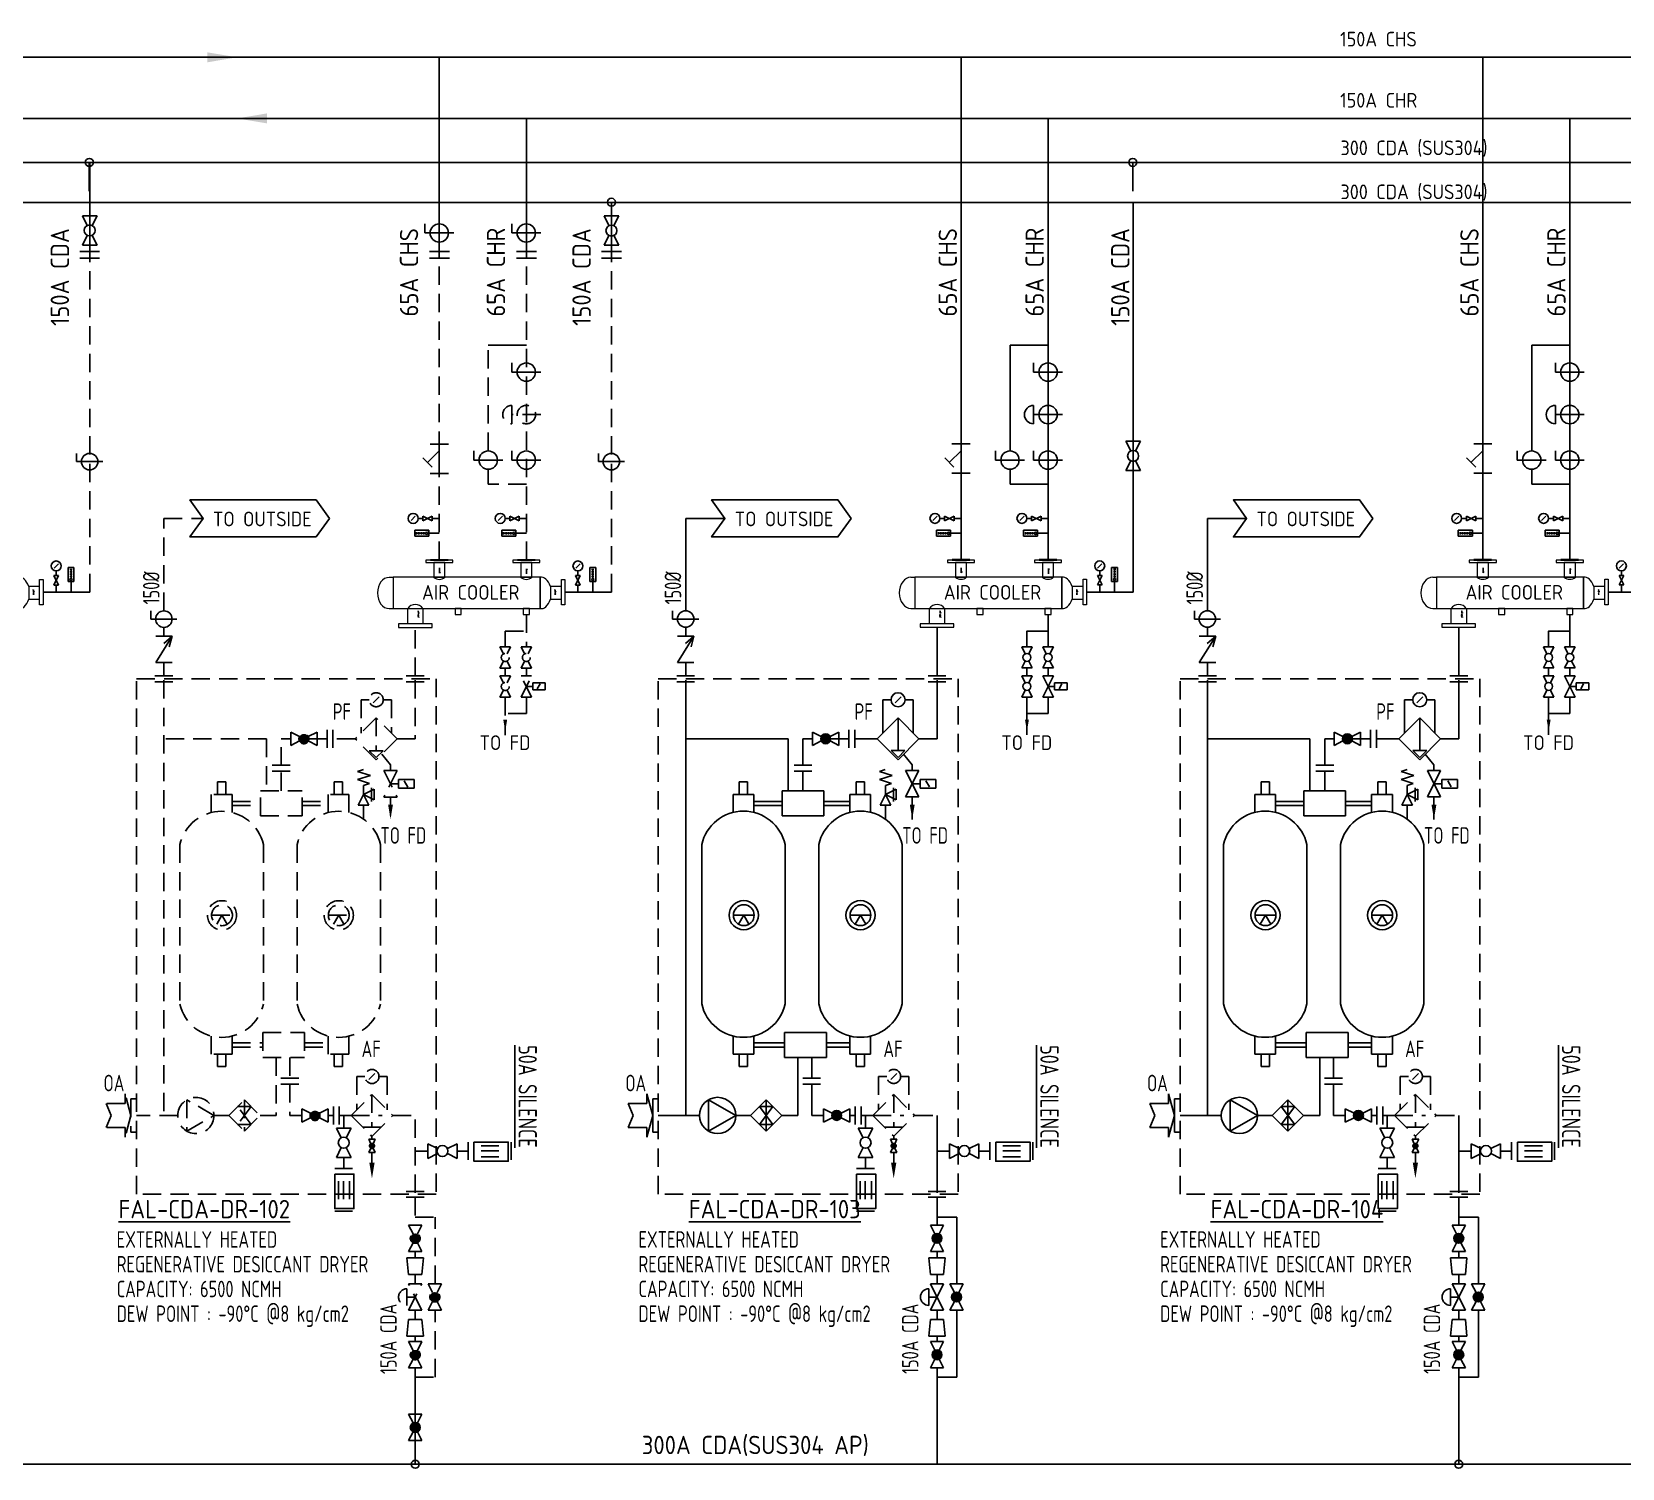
# Model space of a CAD drawing. Header units: millimetres. Extents: x -418 to 883, y -30 to 1351.
# Drawn here: x 84.6 to 301.4, y 830.2 to 1026.1 of the extents above; entities that cross this region are included whole.
import ezdxf
from ezdxf.enums import TextEntityAlignment as Align

# ---------------------------------------------------------------- set-up
doc = ezdxf.new("R2010")
doc.units = ezdxf.units.MM
doc.header["$LTSCALE"] = 10
doc.linetypes.add('HIDDEN', pattern=[0.375, 0.25, -0.125])
for name, color, linetype in [('00-1期設備+2A設備', 9, 'Continuous'), ('DETL-TXT', 4, 'Continuous'), ('M-CWTR-VAVE', 2, 'Continuous'), ('m-eqpm-txt', 4, 'Continuous'), ('U-CDA-EQ', 22, 'Continuous'), ('U-CDA-EQ-P2', 9, 'Continuous'), ('U-CDA-EQ-TXT', 4, 'Continuous'), ('U-CDA-PIPE', 203, 'Continuous'), ('U-CDA-TXT', 3, 'Continuous'), ('U-CDA-TXT-01', 3, 'Continuous'), ('U-CDA-V', 2, 'Continuous'), ('U-CH-TXT', 3, 'Continuous'), ('U-CH-V', 2, 'Continuous'), ('U-CHW-S-PIPE', 152, 'Continuous'), ('U-CW-V', 3, 'Continuous')]:
    doc.layers.add(name, color=color, linetype=linetype)
doc.styles.add('AA-TXT', font='isocp.shx', dxfattribs={"bigfont": 'chineset.shx'})
doc.styles.get("Standard").update_dxf_attribs({"font": 'txt.shx', "bigfont": 'chineset.shx'})

# ---------------------------------------------------------------- blocks, each defined once
blk = doc.blocks.new('A$Cf5804be8')
for p, q in [((1.23, 21.13), (1.41, 21.22)), ((1.93, 21.13), (1.23, 21.13)), ((1.11, 9.26), (1.82, 9.26)), ((1.82, 9.26), (1.64, 9.36))]:
    blk.add_line(p, q)
at = {"lineweight": 13}
for p, q in [((2.4, 2.4), (2.4, 2.92)), ((6.67, 2.4), (6.67, 2.92))]:
    blk.add_line(p, q, dxfattribs=at)
for points in [[(6.15, 25.87), (2.69, 25.87), (2.69, 26.34), (6.15, 26.34)], [(5.4, 25.87), (3.67, 25.87), (3.67, 24.38), (5.4, 24.38)], [(0, 19.89), (0.07, 19.89), (0.07, 22.3), (0, 22.3)], [(0.4, 22.94), (0.07, 22.94), (0.07, 19.25), (0.4, 19.25)], [(0.4, 20.34), (2.4, 20.34), (2.4, 21.85), (0.4, 21.85)], [(2.4, 22.98), (6.67, 22.98), (6.67, 22.98), (2.4, 22.98)], [(2.4, 2.92), (6.67, 2.92), (6.67, 22.98), (2.4, 22.98)], [(7.47, 20.67), (7.47, 21.52), (6.67, 21.52), (6.67, 20.67)], [(0.4, 11.08), (0.07, 11.08), (0.07, 7.38), (0.4, 7.38)], [(7.47, 11.38), (7.47, 12.22), (6.67, 12.22), (6.67, 11.38)], [(0, 8.03), (0.07, 8.03), (0.07, 10.43), (0, 10.43)], [(0.4, 8.47), (2.4, 8.47), (2.4, 9.99), (0.4, 9.99)], [(8.76, 4.92), (6.67, 4.92), (6.67, 6.99), (8.76, 6.99)], [(8.76, 3.65), (9.23, 3.65), (9.23, 8.24), (8.76, 8.24)]]:
    blk.add_lwpolyline(points, close=True, dxfattribs=at)
for centre, radius, start, end in [((1.56, 21.09), 1.13, 317.9999, 42.0001), ((1.56, 9.23), 1.13, 317.9999, 42.0001), ((7.35, 5.95), 1.24, 123.5153, 236.4847)]:
    blk.add_arc(centre, radius, start, end, dxfattribs=at)
for centre, major_axis, ratio, start_param, end_param in [((5.42, 23.17), (3.03, 0.06), 0.49682, 2.175171, 3.230259), ((3.67, 23.18), (-3.01, 0.06), 0.497223, 3.048092, 4.111036), ((4.54, 2.4), (2.13, 0), 0.751995, 3.141593, 6.283185)]:
    blk.add_ellipse(centre, major_axis=major_axis, ratio=ratio, start_param=start_param, end_param=end_param, dxfattribs=at)
at = {"linetype": 'Continuous', "style": 'AA-TXT'}
blk.add_text('AIR COOLER', height=2, rotation=90, dxfattribs=at).set_placement((5.46, 6.88))
at = {"lineweight": 13, "char_height": 0.16, "width": 2.545, "attachment_point": 1}
for s, insert in [('AIR IN', (4.12, 25.1)), ('AIR OUT', (7.02, 6.46))]:
    blk.add_mtext(s, dxfattribs=dict(at, insert=insert))
blk = doc.blocks.new('A$C589C2754')
at = {"layer": 'M-CWTR-VAVE', "color": 2}
for p, q in [((0, 2.5), (4, 0)), ((0, 0), (0, 2.5)), ((4, 0), (4, 2.5)), ((4, 0), (2.36, 0.44)), ((4, 0), (2.89, 1.28))]:
    blk.add_line(p, q, dxfattribs=at)
blk = doc.blocks.new('A$C05D23F1C')
at = {"layer": 'U-CW-V', "color": 2}
for p, q in [((1.25, 0), (1.25, 3.95)), ((1.25, 3.95), (2.5, 3.95))]:
    blk.add_line(p, q, dxfattribs=at)
blk.add_circle((1.25, 1.98), 1.25, dxfattribs=at)
blk = doc.blocks.new('A$C5D640173')
at = {"layer": 'U-CDA-V'}
for p, q in [((0, 0), (0, 2.72)), ((0.88, 0), (0.88, 2.72))]:
    blk.add_line(p, q, dxfattribs=at)
blk = doc.blocks.new('A$C63832B58')
at = {"layer": 'U-CH-V'}
for p, q in [((-0.63, 2.56), (-0.63, -0.46)), ((-0.63, 2.56), (-0.63, -0.46)), ((-0.63, 2.56), (0.63, 2.56)), ((-0.63, 2.56), (0.63, 2.56)), ((-0.25, 2.15), (0.25, 2.15)), ((-0.25, 2.15), (0.25, 2.15)), ((-0.25, 1.65), (0.25, 1.65)), ((-0.25, 1.65), (0.25, 1.65)), ((-0.25, 1.14), (0.25, 1.14)), ((-0.25, 1.14), (0.25, 1.14)), ((-0.25, 0.64), (0.25, 0.64)), ((-0.25, 0.64), (0.25, 0.64)), ((0, 2.29), (0, 0.22)), ((0, 2.29), (0, 0.22)), ((0.63, 2.56), (0.63, -0.46)), ((0.63, 2.56), (0.63, -0.46)), ((-0.63, -0.46), (0.63, -0.46)), ((-0.63, -0.46), (0.63, -0.46)), ((0, -0.46), (0, -2.69)), ((0, -0.46), (0, -2.69))]:
    blk.add_line(p, q, dxfattribs=at)
blk.add_circle((0, 0), 0.223, dxfattribs=at)
blk.add_circle((0, 0), 0.223, dxfattribs=at)
blk = doc.blocks.new('A$C66643FB5')
at = {"layer": 'U-CW-V', "color": 2}
for p, q in [((1.56, 3.5), (0.56, 1.5)), ((1.56, 1.5), (0.56, 3.5)), ((0.56, 3.5), (1.56, 3.5)), ((0.6, 5.11), (1.52, 6.03)), ((1.06, 4.51), (1.06, 3.5)), ((1.56, 1.5), (0.56, 1.5)), ((1.06, 1.5), (1.06, 0))]:
    blk.add_line(p, q, dxfattribs=at)
blk.add_circle((1.06, 5.57), 1.06, dxfattribs=at)
blk = doc.blocks.new('A$Cf42c5496')
at = {"layer": 'U-CDA-EQ'}
h = blk.add_hatch(color=22, dxfattribs=at)
edge = h.paths.add_edge_path()
edge.add_arc((-18.05, -8.19), 0.675, 0, 360)
h = blk.add_hatch(color=22, dxfattribs=at)
edge = h.paths.add_edge_path()
edge.add_arc((-16.55, -59.56), 0.675, 0, 360)
at = {"layer": 'U-CDA-EQ', "linetype": 'HIDDEN'}
h = blk.add_hatch(color=22, dxfattribs=at)
edge = h.paths.add_edge_path()
edge.add_arc((-8.78, -63.72), 0.337, 0, 360)
at = {"layer": 'U-CDA-V'}
h = blk.add_hatch(color=256, dxfattribs=at)
edge = h.paths.add_edge_path()
edge.add_arc((-2.87, -76.32), 0.675, 0, 360)
h = blk.add_hatch(color=256, dxfattribs=at)
edge = h.paths.add_edge_path()
edge.add_arc((-0.21, -84.33), 0.675, 0, 360)
h = blk.add_hatch(color=256, dxfattribs=at)
edge = h.paths.add_edge_path()
edge.add_arc((-2.87, -92.21), 0.675, 0, 360)
at = {"layer": 'DETL-TXT'}
blk.add_lwpolyline([(-14.58, 21.87), (-16.38, 24.39), (-33.6, 24.39), (-31.8, 21.87), (-33.6, 19.35), (-16.38, 19.35), (-14.58, 21.87)], dxfattribs=at)
at = {"layer": 'U-CDA-EQ'}
for p, q in [((12.27, 8.78), (12.27, 4.35)), ((9.39, 1.47), (9.39, 0.39)), ((12.27, 1.47), (12.27, 0.39)), ((9.39, -2.49), (9.39, -7.67)), ((12.27, -2.49), (12.27, -4.74)), ((12.27, -4.74), (9.39, -4.74))]:
    blk.add_line(p, q, dxfattribs=at)
at = {"layer": 'U-CDA-EQ', "color": 22, "linetype": 'HIDDEN'}
for p, q in [((-40.87, -70.32), (-40.87, 0)), ((-40.87, 0), (0, 0)), ((0, 0), (0, -70.32)), ((-9.19, -54.65), (-8.36, -53.83)), ((-10.84, -54.24), (-10.84, -58.78)), ((-9.73, -54.24), (-10.84, -54.24)), ((-7.82, -54.24), (-6.71, -54.24)), ((-6.71, -54.24), (-6.71, -58.78)), ((-11.63, -59.56), (-8.78, -56.71)), ((-8.78, -56.71), (-8.78, -61.18)), ((-8.78, -56.71), (-5.93, -59.56)), ((-11.63, -59.56), (-7.41, -59.56)), ((-11.63, -59.56), (-8.78, -62.41)), ((-8.78, -62.41), (-5.93, -59.56)), ((-5.93, -59.56), (-2.87, -59.56)), ((-10.01, -61.18), (-7.54, -61.18)), ((-9.23, -62.82), (-8.93, -63.42)), ((-9.23, -62.82), (-8.33, -62.82)), ((-8.78, -62.41), (-8.78, -62.82)), ((-8.33, -62.82), (-8.62, -63.42)), ((-8.93, -64.02), (-9.23, -64.62)), ((-8.33, -64.62), (-9.23, -64.62)), ((-8.78, -64.62), (-8.78, -65.99)), ((-8.62, -64.02), (-8.33, -64.62)), ((0, -70.32), (-40.87, -70.32))]:
    blk.add_line(p, q, dxfattribs=at)
at = {"layer": 'U-CDA-EQ', "color": 22}
for p, q in [((-37.14, -0.21), (-37.14, -59.56)), ((-2.87, -0.21), (-2.87, -8.19)), ((-10.25, -2.87), (-10.25, -7.4)), ((-9.15, -2.87), (-10.25, -2.87)), ((-8.6, -3.28), (-7.77, -2.45)), ((-6.12, -2.87), (-7.23, -2.87)), ((-6.12, -2.87), (-6.12, -7.4)), ((-8.19, -5.34), (-11.04, -8.19)), ((-5.34, -8.19), (-8.19, -5.34)), ((-8.19, -5.34), (-8.19, -9.8)), ((-23.15, -8.19), (-37.14, -8.19)), ((-23.15, -8.19), (-23.15, -15.31)), ((-21.15, -11.81), (-21.15, -8.19)), ((-19.85, -8.19), (-21.15, -8.19)), ((-19.85, -9.09), (-19.85, -7.29)), ((-19.85, -7.29), (-18.66, -7.89)), ((-19.85, -9.09), (-18.66, -8.49)), ((-14.9, -8.19), (-18.26, -8.19)), ((-17.45, -7.89), (-16.25, -7.29)), ((-17.45, -8.49), (-16.25, -9.09)), ((-16.25, -7.29), (-16.25, -9.09)), ((-14.9, -9.41), (-14.9, -6.97)), ((-14.1, -9.41), (-14.1, -6.97)), ((-11.04, -8.19), (-14.1, -8.19)), ((-8.19, -11.04), (-11.04, -8.19)), ((-5.34, -8.19), (-8.19, -11.04)), ((-5.34, -8.19), (-2.87, -8.19)), ((-7.24, -9.8), (-9.14, -9.8)), ((-9.14, -9.8), (-8.19, -10.75)), ((-7.24, -9.8), (-8.19, -10.75)), ((-7.44, -10.29), (-6.25, -11.73)), ((-19.92, -11.81), (-22.37, -11.81)), ((-19.92, -12.6), (-22.37, -12.6)), ((-21.15, -15.31), (-21.15, -12.6)), ((-10.73, -12.64), (-9.92, -12.4)), ((-10.73, -12.64), (-8.99, -13.19)), ((-5.35, -12.52), (-7.15, -16.12)), ((-7.15, -12.52), (-5.35, -16.12)), ((-7.15, -12.52), (-5.35, -12.52)), ((-6.25, -11.73), (-6.25, -12.52)), ((-29.83, -15.79), (-29.83, -14.08)), ((-28.69, -14.08), (-29.83, -14.08)), ((-28.69, -15.79), (-28.69, -14.08)), ((-13.91, -15.79), (-13.91, -14.08)), ((-12.78, -14.08), (-13.91, -14.08)), ((-12.78, -15.79), (-12.78, -14.08)), ((-10.73, -13.75), (-8.99, -13.19)), ((-9.1, -14.31), (-10.73, -13.75)), ((-9.91, -14.55), (-9.1, -14.31)), ((-9.91, -14.55), (-9.91, -15.78)), ((-9.91, -15.78), (-8.46, -15.06)), ((-8.82, -14.87), (-8.82, -16.75)), ((-8.46, -15.06), (-8.46, -16.51)), ((-6.25, -14.32), (-5.17, -14.32)), ((-3.02, -13.73), (-5.17, -13.73)), ((-5.17, -13.73), (-5.17, -14.92)), ((-5.17, -14.92), (-3.02, -14.92)), ((-3.9, -14.76), (-4.38, -13.93)), ((-3.02, -14.92), (-3.02, -13.73)), ((-30.68, -18.24), (-30.68, -15.79)), ((-27.84, -15.79), (-30.68, -15.79)), ((-27.84, -18.24), (-27.84, -15.79)), ((-27.84, -16.73), (-23.99, -16.73)), ((-27.84, -17.3), (-23.99, -17.3)), ((-23.99, -15.31), (-18.3, -15.31)), ((-23.99, -18.72), (-23.99, -15.31)), ((-18.3, -18.72), (-18.3, -15.31)), ((-18.3, -16.73), (-14.77, -16.73)), ((-18.3, -17.3), (-14.77, -17.3)), ((-14.77, -18.24), (-14.77, -15.79)), ((-11.92, -15.79), (-14.77, -15.79)), ((-11.92, -18.24), (-11.92, -15.79)), ((-9.91, -15.78), (-10.64, -17.23)), ((-9.19, -17.23), (-10.64, -17.23)), ((-9.19, -17.23), (-9.91, -15.78)), ((-8.46, -16.51), (-9.91, -15.78)), ((-9.91, -19.15), (-9.91, -17.23)), ((-5.35, -16.12), (-7.15, -16.12)), ((-6.25, -16.12), (-6.25, -19.19)), ((-23.99, -18.72), (-18.3, -18.72)), ((-34.95, -22.61), (-34.95, -44.36)), ((-23.57, -22.61), (-23.57, -44.36)), ((-19, -22.61), (-19, -44.36)), ((-7.62, -22.61), (-7.62, -44.36)), ((-30.64, -32.25), (-27.8, -32.25)), ((-29.22, -32.25), (-29.93, -33.49)), ((-29.22, -32.25), (-28.51, -33.49)), ((-14.73, -32.25), (-11.88, -32.25)), ((-13.31, -32.25), (-14.02, -33.49)), ((-13.31, -32.25), (-12.6, -33.49)), ((-30.68, -48.74), (-30.68, -51.19)), ((-27.84, -48.74), (-27.84, -51.19)), ((-27.84, -49.68), (-23.65, -49.68)), ((-23.65, -48.26), (-17.96, -48.26)), ((-23.65, -48.26), (-23.65, -51.67)), ((-17.96, -48.26), (-17.96, -51.67)), ((-17.96, -49.68), (-14.77, -49.68)), ((-14.77, -48.74), (-14.77, -51.19)), ((-11.92, -48.74), (-11.92, -51.19)), ((-27.84, -51.19), (-30.68, -51.19)), ((-29.83, -51.19), (-29.83, -52.9)), ((-28.69, -51.19), (-28.69, -52.9)), ((-27.84, -50.25), (-23.65, -50.25)), ((-23.65, -51.67), (-17.96, -51.67)), ((-21.83, -51.67), (-21.83, -59.56)), ((-19.96, -51.67), (-19.96, -54.5)), ((-17.96, -50.25), (-14.77, -50.25)), ((-11.92, -51.19), (-14.77, -51.19)), ((-13.91, -51.19), (-13.91, -52.9)), ((-12.78, -51.19), (-12.78, -52.9)), ((-28.69, -52.9), (-29.83, -52.9)), ((-12.78, -52.9), (-13.91, -52.9)), ((-18.74, -54.5), (-21.18, -54.5)), ((-18.74, -55.29), (-21.18, -55.29)), ((-19.96, -55.29), (-19.96, -59.56)), ((-42.43, -57.92), (-45, -57.92)), ((-45, -57.92), (-44.32, -59.56)), ((-42.43, -56.61), (-42.43, -57.92)), ((-41.63, -59.56), (-42.43, -56.61)), ((-40.87, -57.29), (-41.63, -57.29)), ((-41.63, -57.29), (-41.63, -61.84)), ((-28.3, -59.56), (-26.17, -57.43)), ((-27.09, -58.35), (-25.24, -58.35)), ((-25.24, -60.78), (-27.09, -58.35)), ((-25.24, -58.35), (-27.09, -60.78)), ((-26.17, -57.43), (-26.17, -61.7)), ((-26.17, -57.43), (-24.03, -59.56)), ((-14.02, -60.79), (-14.02, -58.34)), ((-13.23, -60.79), (-13.23, -58.34)), ((-45, -61.21), (-44.32, -59.56)), ((-41.63, -59.56), (-42.43, -62.52)), ((-35.25, -59.56), (-40.87, -59.56)), ((-28.3, -59.56), (-30.32, -59.56)), ((-28.3, -59.56), (-26.17, -61.7)), ((-26.17, -61.7), (-24.03, -59.56)), ((-24.03, -59.56), (-21.83, -59.56)), ((-18.35, -59.56), (-19.96, -59.56)), ((-18.35, -58.66), (-17.15, -59.26)), ((-18.35, -60.46), (-18.35, -58.66)), ((-18.35, -60.46), (-17.15, -59.87)), ((-15.94, -59.26), (-14.75, -58.66)), ((-15.94, -59.87), (-14.75, -60.46)), ((-14.75, -58.66), (-14.75, -60.46)), ((-14.02, -59.56), (-14.75, -59.56)), ((-11.63, -59.56), (-13.23, -59.56)), ((-2.87, -70.11), (-2.87, -59.56)), ((-42.43, -61.21), (-45, -61.21)), ((-42.43, -62.52), (-42.43, -61.21)), ((-40.87, -61.84), (-41.63, -61.84)), ((-27.09, -60.78), (-25.24, -60.78))]:
    blk.add_line(p, q, dxfattribs=at)
at = {"layer": 'U-CDA-EQ'}
blk.add_lwpolyline([(9.39, 4.35), (9.39, 6.51), (12.27, 6.51)], dxfattribs=at)
blk.add_lwpolyline([(9.39, -7.17, 0, 0.531, 0), (9.39, -5.57, 0, 0, 0)], format="xyseb", dxfattribs=at)
at = {"layer": 'U-CDA-EQ', "color": 22}
blk.add_lwpolyline([(-6.25, -19.16, 0, 0.664, 0), (-6.25, -17.17, 0, 0, 0)], format="xyseb", dxfattribs=at)
blk.add_lwpolyline([(-30.32, -59.56), (-34.02, -57.43), (-34.02, -61.7)], close=True, dxfattribs=at)
at = {"layer": 'U-CDA-EQ', "color": 22, "linetype": 'HIDDEN'}
blk.add_lwpolyline([(-8.78, -68.15, 0, 0.72, 0), (-8.78, -65.99, 0, 0, 0)], format="xyseb", dxfattribs=at)
at = {"layer": 'U-CDA-EQ', "color": 22}
for centre, radius in [((-8.19, -2.87), 0.956), ((-18.05, -8.19), 0.675), ((-29.22, -32.25), 1.99), ((-13.31, -32.25), 1.99), ((-29.22, -32.25), 1.42), ((-13.31, -32.25), 1.42), ((-32.78, -59.56), 2.47), ((-16.55, -59.56), 0.675)]:
    blk.add_circle(centre, radius, dxfattribs=at)
at = {"layer": 'U-CDA-EQ', "color": 22, "linetype": 'HIDDEN'}
for centre, radius in [((-8.78, -54.24), 0.956), ((-8.78, -63.72), 0.337)]:
    blk.add_circle(centre, radius, dxfattribs=at)
at = {"layer": 'U-CDA-EQ', "color": 22}
for centre, start, end in [((-29.26, -23.89), 12.6804, 167.3196), ((-13.31, -23.89), 12.6804, 167.3196), ((-29.26, -43.08), 192.6804, 347.3196), ((-13.31, -43.08), 192.6804, 347.3196)]:
    blk.add_arc(centre, 5.83, start, end, dxfattribs=at)
at = {"layer": 'U-CDA-PIPE'}
for p, q in [((23.87, 11.83), (23.87, 64.94)), ((17.52, 11.83), (23.87, 11.83)), ((-2.87, 0.4), (-2.87, 7.02)), ((-2.87, -70.72), (-2.87, -74.52)), ((-2.87, -73.42), (-0.17, -73.42)), ((-0.17, -82.53), (-0.17, -73.42)), ((-2.87, -79), (-2.87, -78.12)), ((-2.87, -82.53), (-2.87, -81.25)), ((-2.87, -87.41), (-2.87, -86.13)), ((-0.17, -95.24), (-0.17, -86.13)), ((-2.87, -90.41), (-2.87, -89.66)), ((-2.87, -107.13), (-2.87, -94.01)), ((-2.87, -95.24), (-0.17, -95.24))]:
    blk.add_line(p, q, dxfattribs=at)
at = {"layer": 'U-CDA-PIPE', "color": 3}
for p, q in [((-37.14, 9.27), (-37.14, 21.87)), ((-37.14, 21.87), (-31.8, 21.87)), ((-37.14, 5.81), (-37.14, 7.02)), ((-37.14, 0.4), (-37.14, 2.21))]:
    blk.add_line(p, q, dxfattribs=at)
at = {"layer": 'U-CDA-V'}
for p, q in [((0.4, 31.1), (-1.19, 29.52)), ((1.65, 32.02), (-0.83, 32.02)), ((0.4, 32.02), (0.4, 28.02)), ((23.54, 31.07), (22.87, 32.4)), ((22.87, 32.4), (24.87, 32.4)), ((24.21, 31.07), (24.87, 32.4)), ((-1.82, 30.15), (-0.56, 28.88)), ((-1.82, 30.15), (-0.56, 28.88)), ((22.87, 28.4), (23.54, 29.72)), ((24.87, 28.4), (22.87, 28.4)), ((24.87, 28.4), (24.21, 29.72)), ((1.65, 28.02), (-0.83, 28.02)), ((9.15, 3.39), (8.67, 4.35)), ((10.11, 4.35), (8.67, 4.35)), ((9.64, 3.39), (10.11, 4.35)), ((12.99, 4.35), (11.55, 4.35)), ((12.03, 3.39), (11.55, 4.35)), ((12.52, 3.39), (12.99, 4.35)), ((8.67, 1.47), (9.15, 2.42)), ((10.11, 1.47), (9.64, 2.42)), ((11.55, 1.47), (12.03, 2.42)), ((12.99, 1.47), (12.52, 2.42)), ((8.67, 1.47), (10.11, 1.47)), ((10.11, 0.39), (8.67, 0.39)), ((9.15, -0.57), (8.67, 0.39)), ((9.64, -0.57), (10.11, 0.39)), ((11.55, 1.47), (12.99, 1.47)), ((12.99, -2.49), (11.55, 0.39)), ((11.55, -2.49), (12.99, 0.39)), ((12.99, 0.39), (11.55, 0.39)), ((8.67, -2.49), (9.15, -1.54)), ((10.11, -2.49), (9.64, -1.54)), ((12.27, -1.05), (13.14, -1.05)), ((13.14, -0.58), (14.85, -0.58)), ((13.14, -1.53), (13.14, -0.58)), ((14.85, -1.53), (13.14, -1.53)), ((14.15, -0.7), (13.77, -1.36)), ((14.85, -0.58), (14.85, -1.53)), ((8.67, -2.49), (10.11, -2.49)), ((11.55, -2.49), (12.99, -2.49)), ((-3.77, -74.52), (-3.18, -75.72)), ((-3.77, -74.52), (-1.97, -74.52)), ((-1.97, -74.52), (-2.57, -75.72)), ((-3.18, -76.92), (-3.77, -78.12)), ((-2.57, -76.92), (-1.97, -78.12)), ((-3.78, -81.25), (-4, -79)), ((-4, -79), (-1.75, -79)), ((-1.97, -78.12), (-3.77, -78.12)), ((-1.97, -81.25), (-1.75, -79)), ((-2.87, -81.25), (-3.78, -81.25)), ((-2.87, -81.25), (-1.97, -81.25)), ((-4.01, -83.21), (-4.01, -85.47)), ((-2.87, -84.33), (-4.01, -84.33)), ((-3.77, -86.13), (-1.97, -82.53)), ((-1.97, -86.13), (-3.77, -82.53)), ((-3.77, -82.53), (-3.77, -82.53)), ((-1.97, -82.53), (-3.77, -82.53)), ((-1.11, -82.53), (0.69, -82.53)), ((-1.11, -82.53), (-0.51, -83.73)), ((0.69, -82.53), (0.1, -83.73)), ((-1.97, -86.13), (-3.77, -86.13)), ((-0.51, -84.93), (-1.11, -86.13)), ((0.69, -86.13), (-1.11, -86.13)), ((0.1, -84.93), (0.69, -86.13)), ((-3.78, -87.41), (-4, -89.66)), ((-2.87, -87.41), (-3.78, -87.41)), ((-2.87, -87.41), (-1.97, -87.41)), ((-1.97, -87.41), (-1.75, -89.66)), ((-4, -89.66), (-1.75, -89.66)), ((-3.77, -90.41), (-1.97, -90.41)), ((-3.77, -90.41), (-3.18, -91.6)), ((-1.97, -90.41), (-2.57, -91.6)), ((-3.18, -92.81), (-3.77, -94.01)), ((-2.57, -92.81), (-1.97, -94.01)), ((-1.97, -94.01), (-3.77, -94.01))]:
    blk.add_line(p, q, dxfattribs=at)
for centre, radius in [((23.87, 30.4), 0.75), ((9.39, 2.91), 0.54), ((12.27, 2.91), 0.54), ((9.39, -1.05), 0.54), ((-2.87, -76.32), 0.675), ((-0.21, -84.33), 0.675), ((-2.87, -92.21), 0.675)]:
    blk.add_circle(centre, radius, dxfattribs=at)
blk.add_arc((-4.01, -84.34), 1.13, 90, 270, dxfattribs=at)
at = {"layer": 'U-CHW-S-PIPE'}
for p, q in [((0.41, 16.25), (0.41, 84.76)), ((12.27, 16.25), (12.27, 76.43)), ((7.08, 31.07), (7.08, 45.51)), ((12.27, 45.51), (7.08, 45.51)), ((7.08, 26.55), (7.08, 28.57)), ((12.27, 26.55), (7.08, 26.55))]:
    blk.add_line(p, q, dxfattribs=at)
at = {"layer": 'U-CW-V', "color": 2}
for p, q in [((10.3, 34.78), (10.3, 37.29)), ((14.25, 36.03), (10.3, 36.03))]:
    blk.add_line(p, q, dxfattribs=at)
blk.add_circle((12.27, 36.03), 1.25, dxfattribs=at)
blk.add_arc((10.3, 36.03), 1.25, 90, 270, dxfattribs=at)
at = {"layer": 'U-CDA-EQ', "rotation": 270}
blk.add_blockref('A$Cf5804be8', (-8.82, 16.25), dxfattribs=at)
at = {"layer": 'U-CDA-TXT', "yscale": 0.9000000000000044, "rotation": 90}
for name, p, xscale, zscale in [('A$C05D23F1C', (-35.36, 7.02), 0.9000000000000044, 0.9000000000000044), ('A$C589C2754', (-36.01, 2.21), 0.9000000000000044, 0.9000000000000044), ('A$C5D640173', (-35.92, -0.4), 0.9000000000000044, 0.9000000000000044), ('A$C5D640173', (-1.65, -0.4), 0.9000000000000044, 0.9000000000000044), ('A$C5D640173', (-1.65, -69.92), -0.9000000000000044, 0.9000000000000015)]:
    blk.add_blockref(name, p, dxfattribs=dict(at, xscale=xscale, zscale=zscale))
at = {"layer": 'U-CDA-V', "linetype": 'HIDDEN', "rotation": 90}
for p in [(14.25, 40.57), (9.06, 28.57), (14.25, 28.57)]:
    blk.add_blockref('A$C05D23F1C', p, dxfattribs=at)
at = {"layer": 'U-CDA-V', "xscale": -0.6399999999999879, "yscale": 0.6399999999999879, "zscale": 0.6399999999999864, "rotation": 90}
for name, p in [('A$C66643FB5', (0.41, 22.55)), ('A$C66643FB5', (12.27, 22.55)), ('A$C63832B58', (-1.31, 19.84)), ('A$C63832B58', (10.55, 19.84))]:
    blk.add_blockref(name, p, dxfattribs=at)
at = {"layer": 'U-CDA-V', "xscale": 0.6399999999999864, "yscale": 0.6399999999999864, "zscale": 0.6399999999999864}
for name, p in [('A$C66643FB5', (18.63, 11.83)), ('A$C63832B58', (21.34, 13.55))]:
    blk.add_blockref(name, p, dxfattribs=at)
at = {"layer": 'U-CDA-EQ', "color": 22, "style": 'AA-TXT', "width": 0.8}
for s, p in [('PF', (-14.12, -5.61)), ('TO FD', (-7.62, -22.5)), ('OA', (-45.37, -56.27))]:
    blk.add_text(s, height=2.25, dxfattribs=at).set_placement(p)
blk.add_text('AF', height=2.25, dxfattribs=at).set_placement((-8.88, -50.48), align=Align.MIDDLE_CENTER)
at = {"layer": 'U-CDA-EQ-TXT', "color": 3, "style": 'AA-TXT', "width": 0.8}
for s, p in [('EXTERNALLY HEATED', (-43.58, -77.6)), ('REGENERATIVE DESICCANT DRYER', (-43.58, -80.98)), ('CAPACITY: 6500 NCMH', (-43.58, -84.35)), ('DEW POINT : -90%%DC @8 kg/cm2', (-43.58, -87.73))]:
    blk.add_text(s, height=2.25, dxfattribs=at).set_placement(p)
at = {"layer": 'U-CDA-TXT', "linetype": 'Continuous', "style": 'AA-TXT'}
blk.add_text('TO OUTSIDE', height=2, dxfattribs=at).set_placement((-30.45, 20.8))
at = {"layer": 'U-CDA-TXT', "style": 'AA-TXT', "width": 0.8}
blk.add_text('150%%C', height=2.25, rotation=90, dxfattribs=at).set_placement((-37.75, 10.14))
blk.add_text('150A CDA', height=2.25, rotation=90, dxfattribs=at).set_placement((-6.53, -90.03), align=Align.MIDDLE_CENTER)
at = {"layer": 'U-CDA-TXT-01', "style": 'AA-TXT'}
for s, p in [('65A CHS', (-0.16, 49.41)), ('65A CHR', (11.69, 49.4)), ('150A CDA', (23.37, 48.14))]:
    blk.add_text(s, height=2.5, rotation=90, dxfattribs=at).set_placement(p)
at = {"layer": 'U-CH-TXT', "style": 'AA-TXT'}
blk.add_text('TO FD', height=2, dxfattribs=at).set_placement((5.9, -9.72))
blk = doc.blocks.new('A$C8d007237')
at = {"layer": '00-1期設備+2A設備', "color": 1}
for p, q in [((1.71, 2.39), (3.04, 1.73)), ((1.71, 2.39), (1.71, 0.39)), ((4.38, 1.73), (5.71, 2.39)), ((5.71, 0.39), (5.71, 2.39)), ((7.21, 2.61), (7.21, 0.18)), ((8, 2.61), (8, 0.18)), ((13.07, 2.61), (13.07, 0.18)), ((1.68, 1.39), (0, 1.39)), ((1.71, 0.39), (3.04, 1.06)), ((4.38, 1.06), (5.71, 0.39)), ((7.21, 1.39), (5.71, 1.39))]:
    blk.add_line(p, q, dxfattribs=at)
at = {"layer": '00-1期設備+2A設備'}
for p, q in [((8.97, 2.11), (11.4, 2.11)), ((8.97, 1.43), (11.4, 1.43)), ((8.97, 0.59), (11.4, 0.59))]:
    blk.add_line(p, q, dxfattribs=at)
at = {"layer": '00-1期設備+2A設備', "color": 1}
blk.add_lwpolyline([(8, 2.61), (12.69, 2.61), (12.69, 0), (8, 0)], close=True, dxfattribs=at)
blk.add_circle((3.71, 1.39), 0.75, dxfattribs=at)
blk = doc.blocks.new('A$C50ef0352')
at = {"layer": '00-1期設備+2A設備', "xscale": -1, "rotation": 89.99999649708444}
blk.add_blockref('A$C8d007237', (-11.23, 10.75), dxfattribs=at)
at = {"layer": '00-1期設備+2A設備'}
blk.add_blockref('A$C8d007237', (-2.87, 4.51), dxfattribs=at)
at = {"layer": '00-1期設備+2A設備', "color": 1, "style": 'AA-TXT', "width": 0.8}
blk.add_text('%%U50A SILENCE', height=2.5, rotation=270, dxfattribs=at).set_placement((11.21, 20.34))

msp = doc.modelspace()

# ---------------------------------------------------------------- hatches: boundary and pattern name
at = {"linetype": 'HIDDEN'}
h = msp.add_hatch(color=252, dxfattribs=at)
edge = h.paths.add_edge_path()
edge.add_arc((121.66, 929.65), 0.675, 0, 360)
h = msp.add_hatch(color=252, dxfattribs=at)
edge = h.paths.add_edge_path()
edge.add_arc((123.17, 878.27), 0.675, 0, 360)
h = msp.add_hatch(color=252, dxfattribs=at)
edge = h.paths.add_edge_path()
edge.add_arc((130.94, 874.12), 0.337, 0, 360)
h = msp.add_hatch(color=252, dxfattribs=at)
edge = h.paths.add_edge_path()
edge.add_arc((136.84, 861.51), 0.675, 0, 360)
h = msp.add_hatch(color=252, dxfattribs=at)
edge = h.paths.add_edge_path()
edge.add_arc((139.51, 853.51), 0.675, 0, 360)
h = msp.add_hatch(color=252, dxfattribs=at)
edge = h.paths.add_edge_path()
edge.add_arc((136.84, 845.63), 0.675, 0, 360)
at = {"layer": 'U-CDA-V'}
h = msp.add_hatch(color=256, dxfattribs=at)
edge = h.paths.add_edge_path()
edge.add_arc((136.84, 835.72), 0.675, 0, 360)

# ---------------------------------------------------------------- linework, layer by layer
at = {"color": 252, "linetype": 'HIDDEN'}
for p, q in [((140.12, 954.08), (140.12, 1022.6)), ((151.99, 954.08), (151.99, 1014.27)), ((92.45, 949.66), (92.45, 1002.78)), ((163.59, 949.66), (163.59, 1002.78)), ((146.79, 968.91), (146.79, 983.35)), ((150.01, 972.62), (150.01, 975.12)), ((153.96, 973.87), (150.01, 973.87)), ((141.36, 969.85), (138.89, 969.85)), ((140.11, 969.85), (140.11, 965.85)), ((137.89, 967.99), (139.16, 966.72)), ((137.89, 967.99), (139.16, 966.72)), ((140.11, 968.94), (138.52, 967.35)), ((141.36, 965.85), (138.89, 965.85)), ((146.79, 964.39), (146.79, 966.41)), ((151.99, 964.39), (146.79, 964.39)), ((102.57, 947.1), (102.57, 959.71)), ((102.57, 959.71), (107.92, 959.71)), ((151.99, 946.61), (151.99, 942.18)), ((102.57, 943.65), (102.57, 944.85)), ((136.84, 938.23), (136.84, 944.85)), ((148.87, 941.23), (148.39, 942.18)), ((149.83, 942.18), (148.39, 942.18)), ((149.35, 941.23), (149.83, 942.18)), ((152.71, 942.18), (151.27, 942.18)), ((151.75, 941.23), (151.27, 942.18)), ((152.23, 941.23), (152.71, 942.18)), ((102.57, 938.23), (102.57, 940.05)), ((148.39, 939.3), (148.87, 940.26)), ((148.39, 939.3), (149.83, 939.3)), ((149.11, 939.3), (149.11, 938.22)), ((149.83, 939.3), (149.35, 940.26)), ((151.27, 939.3), (151.75, 940.26)), ((151.27, 939.3), (152.71, 939.3)), ((151.99, 939.3), (151.99, 938.22)), ((152.71, 939.3), (152.23, 940.26)), ((98.85, 867.52), (98.85, 937.84)), ((98.85, 937.84), (139.71, 937.84)), ((102.57, 937.63), (102.57, 878.27)), ((136.84, 937.63), (136.84, 929.65)), ((139.71, 937.84), (139.71, 867.52)), ((149.83, 938.22), (148.39, 938.22)), ((148.87, 937.27), (148.39, 938.22)), ((149.35, 937.27), (149.83, 938.22)), ((152.71, 935.34), (151.27, 938.22)), ((151.27, 935.34), (152.71, 938.22)), ((152.71, 938.22), (151.27, 938.22)), ((151.99, 936.78), (152.85, 936.78)), ((152.85, 937.26), (154.57, 937.26)), ((152.85, 936.31), (152.85, 937.26)), ((153.87, 937.13), (153.48, 936.47)), ((154.57, 937.26), (154.57, 936.31)), ((129.46, 934.97), (129.46, 930.43)), ((130.57, 934.97), (129.46, 934.97)), ((131.11, 934.56), (131.94, 935.39)), ((133.59, 934.97), (132.48, 934.97)), ((133.59, 934.97), (133.59, 930.43)), ((148.39, 935.34), (148.87, 936.3)), ((148.39, 935.34), (149.83, 935.34)), ((149.11, 935.34), (149.11, 930.16)), ((149.83, 935.34), (149.35, 936.3)), ((151.27, 935.34), (152.71, 935.34)), ((151.99, 935.34), (151.99, 933.1)), ((154.57, 936.31), (152.85, 936.31)), ((131.52, 932.5), (128.67, 929.65)), ((134.37, 929.65), (131.52, 932.5)), ((131.52, 932.5), (131.52, 928.03)), ((151.99, 933.1), (149.11, 933.1)), ((119.86, 928.75), (119.86, 930.55)), ((119.86, 930.55), (121.05, 929.95)), ((122.26, 929.95), (123.46, 930.55)), ((123.46, 930.55), (123.46, 928.75)), ((124.81, 928.42), (124.81, 930.87)), ((125.61, 928.42), (125.61, 930.87)), ((116.57, 929.65), (102.57, 929.65)), ((116.57, 929.65), (116.57, 922.53)), ((118.57, 926.03), (118.57, 929.65)), ((119.86, 929.65), (118.57, 929.65)), ((119.86, 928.75), (121.05, 929.35)), ((124.81, 929.65), (121.45, 929.65)), ((122.26, 929.35), (123.46, 928.75)), ((128.67, 929.65), (125.61, 929.65)), ((131.52, 926.8), (128.67, 929.65)), ((134.37, 929.65), (131.52, 926.8)), ((134.37, 929.65), (136.84, 929.65)), ((119.79, 926.03), (117.34, 926.03)), ((132.47, 928.03), (130.57, 928.03)), ((130.57, 928.03), (131.52, 927.08)), ((132.47, 928.03), (131.52, 927.08)), ((132.27, 927.55), (133.47, 926.1)), ((133.47, 926.1), (133.47, 925.31)), ((109.88, 922.05), (109.88, 923.76)), ((111.02, 923.76), (109.88, 923.76)), ((111.02, 922.05), (111.02, 923.76)), ((119.79, 925.23), (117.34, 925.23)), ((118.57, 922.53), (118.57, 925.23)), ((125.8, 922.05), (125.8, 923.76)), ((126.94, 923.76), (125.8, 923.76)), ((126.94, 922.05), (126.94, 923.76)), ((128.98, 925.19), (129.79, 925.44)), ((128.98, 925.19), (130.73, 924.64)), ((128.98, 924.09), (130.73, 924.64)), ((130.61, 923.53), (128.98, 924.09)), ((134.37, 925.31), (132.57, 921.71)), ((132.57, 925.31), (134.37, 921.71)), ((132.57, 925.31), (134.37, 925.31)), ((136.69, 924.11), (134.54, 924.11)), ((134.54, 924.11), (134.54, 922.91)), ((135.81, 923.07), (135.33, 923.9)), ((136.69, 922.91), (136.69, 924.11)), ((109.03, 919.6), (109.03, 922.05)), ((111.88, 922.05), (109.03, 922.05)), ((111.88, 919.6), (111.88, 922.05)), ((115.72, 922.53), (121.41, 922.53)), ((115.72, 919.12), (115.72, 922.53)), ((121.41, 919.12), (121.41, 922.53)), ((124.95, 919.6), (124.95, 922.05)), ((127.79, 922.05), (124.95, 922.05)), ((127.79, 919.6), (127.79, 922.05)), ((129.8, 922.05), (129.07, 920.6)), ((129.8, 923.28), (130.61, 923.53)), ((129.8, 923.28), (129.8, 922.05)), ((129.8, 922.05), (131.25, 922.78)), ((130.52, 920.6), (129.8, 922.05)), ((131.25, 921.33), (129.8, 922.05)), ((130.89, 922.96), (130.89, 921.09)), ((131.25, 922.78), (131.25, 921.33)), ((134.37, 921.71), (132.57, 921.71)), ((133.47, 923.51), (134.54, 923.51)), ((133.47, 921.71), (133.47, 918.65)), ((134.54, 922.91), (136.69, 922.91)), ((111.88, 921.11), (115.72, 921.11)), ((111.88, 920.54), (115.72, 920.54)), ((121.41, 921.11), (124.95, 921.11)), ((121.41, 920.54), (124.95, 920.54)), ((130.52, 920.6), (129.07, 920.6)), ((129.8, 918.69), (129.8, 920.6)), ((115.72, 919.12), (121.41, 919.12)), ((104.76, 915.22), (104.76, 893.47)), ((116.14, 915.22), (116.14, 893.47)), ((120.72, 915.22), (120.72, 893.47)), ((132.1, 915.22), (132.1, 893.47)), ((109.07, 905.58), (111.91, 905.58)), ((110.49, 905.58), (109.78, 904.35)), ((110.49, 905.58), (111.2, 904.35)), ((124.98, 905.58), (127.83, 905.58)), ((126.41, 905.58), (125.69, 904.35)), ((126.41, 905.58), (127.12, 904.35)), ((109.03, 889.1), (109.03, 886.65)), ((111.88, 889.1), (111.88, 886.65)), ((116.06, 889.58), (121.75, 889.58)), ((116.06, 889.58), (116.06, 886.17)), ((121.75, 889.58), (121.75, 886.17)), ((124.95, 889.1), (124.95, 886.65)), ((127.79, 889.1), (127.79, 886.65)), ((111.88, 888.16), (116.06, 888.16)), ((111.88, 887.59), (116.06, 887.59)), ((121.75, 888.16), (124.95, 888.16)), ((121.75, 887.59), (124.95, 887.59)), ((111.88, 886.65), (109.03, 886.65)), ((109.88, 886.65), (109.88, 884.94)), ((111.02, 884.94), (109.88, 884.94)), ((111.02, 886.65), (111.02, 884.94)), ((116.06, 886.17), (121.75, 886.17)), ((117.88, 886.17), (117.88, 878.27)), ((119.75, 886.17), (119.75, 883.34)), ((127.79, 886.65), (124.95, 886.65)), ((125.8, 886.65), (125.8, 884.94)), ((126.94, 884.94), (125.8, 884.94)), ((126.94, 886.65), (126.94, 884.94)), ((120.97, 883.34), (118.53, 883.34)), ((120.97, 882.54), (118.53, 882.54)), ((119.75, 882.54), (119.75, 878.27)), ((128.87, 883.59), (128.87, 879.06)), ((129.98, 883.59), (128.87, 883.59)), ((130.52, 883.18), (131.35, 884.01)), ((131.89, 883.59), (133, 883.59)), ((133, 883.59), (133, 879.06)), ((97.28, 881.23), (97.28, 879.92)), ((98.08, 878.27), (97.28, 881.23)), ((98.85, 880.55), (98.08, 880.55)), ((98.08, 880.55), (98.08, 876)), ((111.41, 878.27), (113.54, 880.41)), ((113.54, 880.41), (113.54, 876.13)), ((113.54, 880.41), (115.68, 878.27)), ((128.09, 878.27), (130.94, 881.12)), ((130.94, 881.12), (130.94, 876.66)), ((130.94, 881.12), (133.79, 878.27)), ((97.28, 879.92), (94.72, 879.92)), ((94.72, 879.92), (95.39, 878.27)), ((94.72, 876.62), (95.39, 878.27)), ((98.08, 878.27), (97.28, 875.31)), ((104.46, 878.27), (98.85, 878.27)), ((111.41, 878.27), (109.39, 878.27)), ((111.41, 878.27), (113.54, 876.13)), ((112.62, 879.48), (114.47, 879.48)), ((114.47, 877.06), (112.62, 879.48)), ((114.47, 879.48), (112.62, 877.06)), ((113.54, 876.13), (115.68, 878.27)), ((115.68, 878.27), (117.88, 878.27)), ((121.37, 878.27), (119.75, 878.27)), ((121.37, 879.17), (122.56, 878.57)), ((121.37, 877.37), (121.37, 879.17)), ((123.77, 878.57), (124.97, 879.17)), ((124.97, 879.17), (124.97, 877.37)), ((125.69, 878.27), (124.97, 878.27)), ((125.69, 877.05), (125.69, 879.49)), ((126.48, 877.05), (126.48, 879.49)), ((128.09, 878.27), (126.48, 878.27)), ((128.09, 878.27), (132.31, 878.27)), ((128.09, 878.27), (130.94, 875.42)), ((130.94, 875.42), (133.79, 878.27)), ((133.79, 878.27), (136.84, 878.27)), ((136.84, 867.72), (136.84, 878.27)), ((97.28, 876.62), (94.72, 876.62)), ((97.28, 875.31), (97.28, 876.62)), ((112.62, 877.06), (114.47, 877.06)), ((121.37, 877.37), (122.56, 877.97)), ((123.77, 877.97), (124.97, 877.37)), ((129.7, 876.66), (132.17, 876.66)), ((98.85, 876), (98.08, 876)), ((130.49, 875.02), (130.79, 874.42)), ((130.49, 875.02), (131.39, 875.02)), ((130.94, 875.42), (130.94, 875.02)), ((131.39, 875.02), (131.09, 874.42)), ((130.79, 873.81), (130.49, 873.22)), ((131.39, 873.22), (130.49, 873.22)), ((130.94, 873.22), (130.94, 871.85)), ((131.09, 873.81), (131.39, 873.22)), ((139.71, 867.52), (98.85, 867.52)), ((136.84, 867.12), (136.84, 863.31)), ((135.94, 863.31), (136.54, 862.12)), ((135.94, 863.31), (137.74, 863.31)), ((136.84, 864.42), (139.54, 864.42)), ((137.74, 863.31), (137.14, 862.12)), ((139.54, 855.31), (139.54, 864.42)), ((136.54, 860.91), (135.94, 859.71)), ((137.14, 860.91), (137.74, 859.71)), ((135.94, 856.58), (135.71, 858.84)), ((135.71, 858.84), (137.96, 858.84)), ((137.74, 859.71), (135.94, 859.71)), ((136.84, 858.84), (136.84, 859.71)), ((137.74, 856.58), (137.96, 858.84)), ((136.84, 856.58), (135.94, 856.58)), ((136.84, 856.58), (137.74, 856.58)), ((136.84, 855.31), (136.84, 856.58)), ((135.7, 854.63), (135.7, 852.37)), ((135.94, 851.71), (137.74, 855.31)), ((137.74, 851.71), (135.94, 855.31)), ((135.94, 855.31), (135.94, 855.31)), ((137.74, 855.31), (135.94, 855.31)), ((138.61, 855.31), (140.41, 855.31)), ((138.61, 855.31), (139.2, 854.11)), ((140.41, 855.31), (139.81, 854.11)), ((136.84, 853.51), (135.7, 853.51)), ((139.2, 852.9), (138.61, 851.71)), ((139.81, 852.9), (140.41, 851.71)), ((135.94, 850.43), (135.71, 848.17)), ((137.74, 851.71), (135.94, 851.71)), ((136.84, 850.43), (135.94, 850.43)), ((136.84, 850.43), (136.84, 851.71)), ((136.84, 850.43), (137.74, 850.43)), ((137.74, 850.43), (137.96, 848.17)), ((140.41, 851.71), (138.61, 851.71)), ((139.54, 842.59), (139.54, 851.71)), ((135.71, 848.17), (137.96, 848.17)), ((136.84, 847.43), (136.84, 848.17)), ((135.94, 847.43), (137.74, 847.43)), ((135.94, 847.43), (136.54, 846.23)), ((137.74, 847.43), (137.14, 846.23)), ((136.54, 845.03), (135.94, 843.83)), ((137.74, 843.83), (135.94, 843.83)), ((136.84, 837.52), (136.84, 843.83)), ((137.14, 845.03), (137.74, 843.83)), ((136.84, 842.59), (139.54, 842.59))]:
    msp.add_line(p, q, dxfattribs=at)
msp.add_lwpolyline([(149.11, 942.18), (149.11, 944.34), (151.99, 944.34)], dxfattribs=at)
for points in [[(149.11, 930.67, 0, 0.531, 0), (149.11, 932.26, 0, 0, 0)], [(133.47, 918.68, 0, 0.664, 0), (133.47, 920.67, 0, 0, 0)], [(130.94, 869.69, 0, 0.72, 0), (130.94, 871.85, 0, 0, 0)]]:
    msp.add_lwpolyline(points, format="xyseb", dxfattribs=at)
msp.add_lwpolyline([(109.39, 878.27), (105.7, 880.41), (105.7, 876.14)], close=True, dxfattribs=at)
for centre, radius in [((151.99, 973.87), 1.25), ((149.11, 940.74), 0.54), ((151.99, 940.74), 0.54), ((149.11, 936.78), 0.54), ((131.52, 934.97), 0.956), ((121.66, 929.65), 0.675), ((110.49, 905.58), 1.99), ((110.49, 905.58), 1.42), ((126.41, 905.58), 1.99), ((126.41, 905.58), 1.42), ((130.94, 883.59), 0.956), ((106.93, 878.27), 2.47), ((123.17, 878.27), 0.675), ((130.94, 874.12), 0.337), ((136.84, 861.51), 0.675), ((139.51, 853.51), 0.675), ((136.84, 845.63), 0.675)]:
    msp.add_circle(centre, radius, dxfattribs=at)
for centre, radius, start, end in [((150.01, 973.87), 1.25, 90, 270), ((110.45, 913.94), 5.83, 12.6804, 167.3196), ((126.41, 913.94), 5.83, 12.6804, 167.3196), ((110.45, 894.75), 5.83, 192.6804, 347.3196), ((126.41, 894.75), 5.83, 192.6804, 347.3196), ((135.7, 853.5), 1.13, 90, 270)]:
    msp.add_arc(centre, radius, start, end, dxfattribs=at)
at = {"layer": 'DETL-TXT'}
msp.add_lwpolyline([(125.13, 959.71), (123.33, 962.23), (106.12, 962.23), (107.92, 959.71), (106.12, 957.19), (123.33, 957.19), (125.13, 959.71)], dxfattribs=at)
at = {"layer": 'U-CDA-PIPE'}
for p, q in [((22.77, 1008.27), (480.61, 1008.27)), ((92.4, 1004.35), (92.4, 1008.27)), ((92.45, 996.1), (92.45, 1008.27)), ((234.67, 1004.35), (234.67, 1008.27)), ((22.77, 1002.78), (485.99, 1002.78)), ((163.59, 996.1), (163.59, 1002.84)), ((86.1, 949.66), (92.45, 949.66)), ((157.23, 949.66), (163.59, 949.66)), ((136.84, 830.71), (136.84, 843.83)), ((-1.16, 830.71), (452.36, 830.71))]:
    msp.add_line(p, q, dxfattribs=at)
for centre in [(92.4, 1008.27), (234.67, 1008.27), (163.59, 1002.84), (136.84, 830.71), (279.11, 830.71)]:
    msp.add_circle(centre, 0.548, dxfattribs=at)
at = {"layer": 'U-CDA-V'}
for p, q in [((92.11, 999.66), (91.45, 1000.99)), ((91.45, 1000.99), (93.45, 1000.99)), ((92.79, 999.66), (93.45, 1000.99)), ((163.25, 999.64), (162.59, 1000.97)), ((162.59, 1000.97), (164.59, 1000.97)), ((163.92, 999.64), (164.59, 1000.97)), ((91.45, 996.99), (92.11, 998.32)), ((93.45, 996.99), (92.79, 998.32)), ((162.59, 996.97), (163.25, 998.3)), ((164.59, 996.97), (163.92, 998.3)), ((93.45, 996.99), (91.45, 996.99)), ((164.59, 996.97), (162.59, 996.97)), ((135.94, 837.52), (137.74, 837.52)), ((135.94, 837.52), (136.54, 836.33)), ((137.74, 837.52), (137.14, 836.33)), ((136.54, 835.12), (135.94, 833.92)), ((137.14, 835.12), (137.74, 833.92)), ((137.74, 833.92), (135.94, 833.92))]:
    msp.add_line(p, q, dxfattribs=at)
for centre, radius in [((92.45, 998.99), 0.75), ((163.59, 998.97), 0.75), ((136.84, 835.72), 0.675)]:
    msp.add_circle(centre, radius, dxfattribs=at)
at = {"layer": 'U-CHW-S-PIPE'}
for p, q in [((462.15, 1022.6), (18.9, 1022.6)), ((140.12, 996.1), (140.12, 1022.6)), ((462.15, 1014.27), (18.9, 1014.27)), ((151.99, 996.1), (151.99, 1014.27)), ((151.99, 983.35), (146.79, 983.35))]:
    msp.add_line(p, q, dxfattribs=at)
for points in [[(108.49, 1023.28), (108.49, 1021.92), (112.56, 1022.6)], [(116.63, 1013.59), (116.63, 1014.95), (112.56, 1014.27)]]:
    msp.add_solid(points, dxfattribs=at)

# ---------------------------------------------------------------- block references
at = {"color": 252, "linetype": 'HIDDEN', "rotation": 90}
for name, p, xscale, yscale, zscale in [('A$C05D23F1C', (94.23, 966.33), 0.9000000000000039, 0.9000000000000039, 0.9000000000000039), ('A$C05D23F1C', (165.36, 966.33), 0.9000000000000039, 0.9000000000000039, 0.9000000000000039), ('A$C66643FB5', (140.12, 960.38), -0.6399999999999877, 0.6399999999999877, 0.6399999999999864), ('A$C66643FB5', (151.99, 960.38), -0.6399999999999877, 0.6399999999999877, 0.6399999999999864), ('A$C63832B58', (138.4, 957.68), -0.6399999999999877, 0.6399999999999877, 0.6399999999999864), ('A$C63832B58', (150.27, 957.68), -0.6399999999999877, 0.6399999999999877, 0.6399999999999864), ('A$C05D23F1C', (104.35, 944.85), 0.9000000000000039, 0.9000000000000039, 0.9000000000000039), ('A$C589C2754', (103.7, 940.05), 0.9000000000000039, 0.9000000000000039, 0.9000000000000039), ('A$C5D640173', (103.8, 937.44), 0.9000000000000039, 0.9000000000000039, 0.9000000000000039), ('A$C5D640173', (138.06, 937.44), 0.9000000000000039, 0.9000000000000039, 0.9000000000000039), ('A$C5D640173', (138.06, 867.91), -0.9000000000000039, 0.9000000000000039, 0.9000000000000015)]:
    msp.add_blockref(name, p, dxfattribs=dict(at, xscale=xscale, yscale=yscale, zscale=zscale))
at = {"color": 252, "linetype": 'HIDDEN'}
for name, p, rotation in [('A$C05D23F1C', (148.77, 966.41), 90), ('A$C05D23F1C', (153.96, 966.41), 90), ('A$Cf5804be8', (59.76, 954.08), 270), ('A$Cf5804be8', (130.89, 954.08), 270)]:
    msp.add_blockref(name, p, dxfattribs=dict(at, rotation=rotation))
at = {"layer": 'U-CDA-EQ-P2'}
for name, p in [('A$Cf42c5496', (210.85, 937.84)), ('A$Cf42c5496', (281.98, 937.84)), ('A$C50ef0352', (139.71, 867.52)), ('A$C50ef0352', (210.85, 867.52)), ('A$C50ef0352', (281.98, 867.52))]:
    msp.add_blockref(name, p, dxfattribs=at)
at = {"layer": 'U-CDA-V'}
for name, p, rotation in [('A$C05D23F1C', (142.1, 997.39), 90), ('A$C05D23F1C', (153.96, 997.39), 90), ('A$C5D640173', (91.09, 996.1), 270), ('A$C5D640173', (138.77, 996.1), 270), ('A$C5D640173', (150.63, 996.1), 270), ('A$C5D640173', (162.23, 996.1), 270)]:
    msp.add_blockref(name, p, dxfattribs=dict(at, rotation=rotation))
at = {"layer": 'U-CDA-V', "linetype": 'HIDDEN', "rotation": 90}
msp.add_blockref('A$C05D23F1C', (153.96, 978.41), dxfattribs=at)
at = {"layer": 'U-CDA-V', "xscale": 0.6399999999999864, "yscale": 0.6399999999999864, "zscale": 0.6399999999999864}
for name, p in [('A$C66643FB5', (87.21, 949.66)), ('A$C63832B58', (89.91, 951.38)), ('A$C66643FB5', (158.34, 949.66)), ('A$C63832B58', (161.05, 951.38))]:
    msp.add_blockref(name, p, dxfattribs=at)

# ---------------------------------------------------------------- texts
at = {"color": 252, "linetype": 'HIDDEN', "style": 'AA-TXT'}
for s, height, p in [('TO OUTSIDE', 2, (109.26, 958.63)), ('TO FD', 2, (145.61, 928.12)), ('%%UFAL-CDA-DR-102', 2.5, (96.38, 864.25))]:
    msp.add_text(s, height=height, dxfattribs=at).set_placement(p)
at = {"color": 252, "linetype": 'HIDDEN', "style": 'AA-TXT', "width": 0.8}
msp.add_text('150%%C', height=2.25, rotation=90, dxfattribs=at).set_placement((101.97, 947.98))
for s, p in [('PF', (125.59, 932.23)), ('TO FD', (132.09, 915.34)), ('OA', (94.34, 881.57)), ('EXTERNALLY HEATED', (96.13, 860.23)), ('REGENERATIVE DESICCANT DRYER', (96.13, 856.86)), ('CAPACITY: 6500 NCMH', (96.13, 853.48)), ('DEW POINT : -90%%DC @8 kg/cm2', (96.13, 850.11))]:
    msp.add_text(s, height=2.25, dxfattribs=at).set_placement(p)
msp.add_text('AF', height=2.25, dxfattribs=at).set_placement((130.83, 887.36), align=Align.MIDDLE_CENTER)
msp.add_text('150A CDA', height=2.25, rotation=90, dxfattribs=at).set_placement((133.19, 847.8), align=Align.MIDDLE_CENTER)
at = {"layer": 'm-eqpm-txt', "style": 'AA-TXT'}
for s, p in [('%%UFAL-CDA-DR-103', (174.14, 864.25)), ('%%UFAL-CDA-DR-104', (245.28, 864.25))]:
    msp.add_text(s, height=2.5, dxfattribs=at).set_placement(p)
at = {"layer": 'U-CDA-TXT', "style": 'AA-TXT'}
msp.add_text('300A CDA(SUS304 AP)', height=2.5, dxfattribs=at).set_placement((167.73, 832.08))
at = {"layer": 'U-CDA-TXT-01', "style": 'AA-TXT'}
for s, p in [('150A CHS ', (262.93, 1024.08)), ('150A CHR ', (262.93, 1015.74)), ('300 CDA (SUS304)', (262.99, 1009.25)), ('300 CDA (SUS304)', (262.99, 1003.25))]:
    msp.add_text(s, height=2, dxfattribs=at).set_placement(p)
for s, p in [('150A CDA', (89.64, 985.97)), ('65A CHS', (137.24, 987.25)), ('65A CHR', (149.09, 987.23)), ('150A CDA', (160.77, 985.97))]:
    msp.add_text(s, height=2.5, rotation=90, dxfattribs=at).set_placement(p)

doc.saveas('drawing.dxf')
